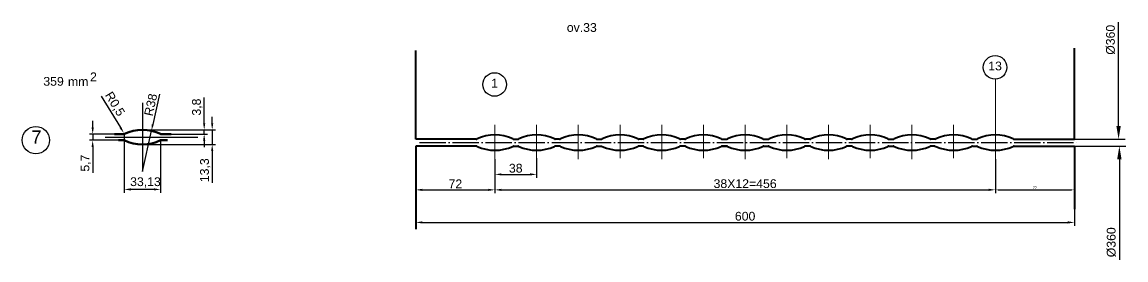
# Model space of a CAD drawing. Header units: millimetres. Extents: x 6647 to 33601, y -1887 to 8501.
# Drawn here: x 28719 to 29725, y -1887 to -1670 of the extents above; entities that cross this region are included whole.
import ezdxf

# ---------------------------------------------------------------- set-up
doc = ezdxf.new("R2010")
doc.units = ezdxf.units.MM
doc.linetypes.add('ACAD_ISO04W100', pattern=[30, 24, -3, 0, -3])
for name, color, linetype, lineweight in [('контурная', 7, 'Continuous', 50), ('осевые', 4, 'ACAD_ISO04W100', 25), ('размерные', 220, 'Continuous', 25), ('тонкая', 7, 'Continuous', 25), ('тонкий', 7, 'Continuous', 20)]:
    doc.layers.add(name, color=color, linetype=linetype, lineweight=lineweight)
doc.layers.add('осевая', color=4, linetype='Continuous')
doc.styles.add('s1v4', font='ARIAL.TTF', dxfattribs={"height": 4})
doc.styles.get("Standard").update_dxf_attribs({"font": 'ARIAL.TTF'})
doc.dimstyles.new('ISO-25', dxfattribs={"dimtxt": 2.5, "dimasz": 2.5, "dimexe": 1.25, "dimexo": 0.625, "dimtad": 1, "dimtxsty": 'Standard', "dimcen": 2.5, "dimadec": 0, "dimazin": 0, "dimtfac": 1, "dimtmove": 0, "dimatfit": 3, "dimfxl": 1, "dimarcsym": 0})
doc.dimstyles.new('s2v4', dxfattribs={"dimtxt": 8, "dimasz": 6, "dimexe": 3, "dimexo": 0, "dimgap": 1.5, "dimtad": 1, "dimtxsty": 'Standard', "dimcen": 2.5, "dimadec": 0, "dimazin": 0, "dimtfac": 1, "dimtmove": 0, "dimatfit": 3, "dimfxl": 1, "dimarcsym": 0})
doc.dimstyles.new('s2v4$0', dxfattribs={"dimtxt": 8, "dimasz": 6, "dimexe": 3, "dimexo": 0, "dimgap": 1.5, "dimtad": 1, "dimtxsty": 'Standard', "dimcen": 2.5, "dimadec": 0, "dimazin": 0, "dimtfac": 1, "dimtmove": 0, "dimatfit": 3, "dimfxl": 1, "dimarcsym": 0})
doc.dimstyles.new('s4v4', dxfattribs={"dimtxt": 16, "dimasz": 12, "dimexe": 6, "dimexo": 0, "dimgap": 3, "dimtad": 1, "dimtxsty": 'Standard', "dimcen": 2.5, "dimadec": 0, "dimazin": 0, "dimtfac": 1, "dimtmove": 0, "dimatfit": 3, "dimfxl": 1, "dimarcsym": 0})

# ---------------------------------------------------------------- blocks, each defined once
blk = doc.blocks.new('*D385')
at = {"layer": 'Defpoints', "color": 0}
for p in [(29677.7, -1840.2), (29077.7, -1858.4), (29677.7, -1852.3)]:
    blk.add_point(p, dxfattribs=at)
at = {"layer": 'тонкий', "color": 0, "lineweight": -2}
for p, q in [((29677.7, -1840.2), (29677.7, -1855.3)), ((29077.7, -1858.4), (29077.7, -1849.3)), ((29083.7, -1852.3), (29671.7, -1852.3))]:
    blk.add_line(p, q, dxfattribs=at)
at = {"layer": 'тонкий', "color": 0}
for points in [[(29083.7, -1851.3), (29083.7, -1853.3), (29077.7, -1852.3)], [(29671.7, -1851.3), (29671.7, -1853.3), (29677.7, -1852.3)]]:
    blk.add_solid(points, dxfattribs=at)
at = {"layer": 'тонкий', "color": 0, "insert": (29377.7, -1846.7), "char_height": 8, "attachment_point": 5}
blk.add_mtext('600', dxfattribs=at)
blk = doc.blocks.new('*D386')
at = {"layer": 'Defpoints', "color": 0}
for p in [(29149.7, -1794.6), (29187.7, -1793.8), (29187.7, -1808.5)]:
    blk.add_point(p, dxfattribs=at)
at = {"layer": 'тонкий', "color": 0, "lineweight": -2}
for p, q in [((29149.7, -1794.6), (29149.7, -1811.5)), ((29187.7, -1793.8), (29187.7, -1811.5)), ((29155.7, -1808.5), (29181.7, -1808.5))]:
    blk.add_line(p, q, dxfattribs=at)
at = {"layer": 'тонкий', "color": 0}
for points in [[(29155.7, -1807.5), (29155.7, -1809.5), (29149.7, -1808.5)], [(29181.7, -1807.5), (29181.7, -1809.5), (29187.7, -1808.5)]]:
    blk.add_solid(points, dxfattribs=at)
at = {"layer": 'тонкий', "color": 0, "insert": (29168.7, -1802.9), "char_height": 8, "attachment_point": 5}
blk.add_mtext('38', dxfattribs=at)
blk = doc.blocks.new('*D387')
at = {"layer": 'Defpoints', "color": 0}
for p in [(29149.7, -1795.2), (29605.7, -1794.6), (29605.7, -1822.6)]:
    blk.add_point(p, dxfattribs=at)
at = {"layer": 'тонкий', "color": 0, "lineweight": -2}
for p, q in [((29149.7, -1795.2), (29149.7, -1825.6)), ((29605.7, -1794.6), (29605.7, -1825.6)), ((29155.7, -1822.6), (29599.7, -1822.6))]:
    blk.add_line(p, q, dxfattribs=at)
at = {"layer": 'тонкий', "color": 0}
for points in [[(29155.7, -1821.6), (29155.7, -1823.6), (29149.7, -1822.6)], [(29599.7, -1821.6), (29599.7, -1823.6), (29605.7, -1822.6)]]:
    blk.add_solid(points, dxfattribs=at)
at = {"layer": 'тонкий', "color": 0, "insert": (29377.7, -1817), "char_height": 8, "attachment_point": 5}
blk.add_mtext('38X12=456', dxfattribs=at)
blk = doc.blocks.new('*D388')
at = {"layer": 'Defpoints', "color": 0}
for p in [(29077.7, -1782.7), (29149.7, -1794.6), (29149.7, -1822.6)]:
    blk.add_point(p, dxfattribs=at)
at = {"layer": 'тонкий', "color": 0, "lineweight": -2}
for p, q in [((29077.7, -1782.7), (29077.7, -1825.6)), ((29149.7, -1794.6), (29149.7, -1825.6)), ((29083.7, -1822.6), (29143.7, -1822.6))]:
    blk.add_line(p, q, dxfattribs=at)
at = {"layer": 'тонкий', "color": 0}
for points in [[(29083.7, -1821.6), (29083.7, -1823.6), (29077.7, -1822.6)], [(29143.7, -1821.6), (29143.7, -1823.6), (29149.7, -1822.6)]]:
    blk.add_solid(points, dxfattribs=at)
at = {"layer": 'тонкий', "color": 0, "insert": (29113.7, -1817.1), "char_height": 8, "attachment_point": 5}
blk.add_mtext('72', dxfattribs=at)
blk = doc.blocks.new('*D389')
at = {"color": 0, "lineweight": -2}
for p, q in [((29677.7, -1783.4), (29677.7, -1823.9)), ((29605.7, -1795.2), (29605.7, -1823.9)), ((29608.2, -1822.6), (29675.2, -1822.6))]:
    blk.add_line(p, q, dxfattribs=at)
at = {"color": 0}
for points in [[(29608.2, -1822.2), (29608.2, -1823), (29605.7, -1822.6)], [(29675.2, -1822.2), (29675.2, -1823), (29677.7, -1822.6)]]:
    blk.add_solid(points, dxfattribs=at)
at = {"layer": 'Defpoints', "color": 0}
for p in [(29677.7, -1782.7), (29605.7, -1794.6), (29677.7, -1822.6)]:
    blk.add_point(p, dxfattribs=at)
at = {"color": 0, "lineweight": 15, "insert": (29641.7, -1820.7), "char_height": 2.5, "attachment_point": 5}
blk.add_mtext('72', dxfattribs=at)
blk = doc.blocks.new('*D390')
at = {"layer": 'Defpoints', "color": 0}
for p in [(28812, -1777.4), (28845.1, -1777.4), (28812, -1822.2)]:
    blk.add_point(p, dxfattribs=at)
at = {"layer": 'тонкий', "color": 0, "lineweight": -2}
for p, q in [((28812, -1777.4), (28812, -1825.2)), ((28845.1, -1777.4), (28845.1, -1825.2)), ((28839.1, -1822.2), (28818, -1822.2))]:
    blk.add_line(p, q, dxfattribs=at)
at = {"layer": 'тонкий', "color": 0}
for points in [[(28818, -1821.2), (28818, -1823.2), (28812, -1822.2)], [(28839.1, -1821.2), (28839.1, -1823.2), (28845.1, -1822.2)]]:
    blk.add_solid(points, dxfattribs=at)
at = {"layer": 'тонкий', "color": 0, "insert": (28831.3, -1815.9), "char_height": 8, "attachment_point": 5}
blk.add_mtext('33,13', dxfattribs=at)
blk = doc.blocks.new('*D383')
at = {"layer": 'Defpoints', "color": 0}
for p in [(28811.6, -1770.8), (28811.9, -1771.2)]:
    blk.add_point(p, dxfattribs=at)
at = {"layer": 'тонкий', "color": 0, "lineweight": -2}
for p, q in [((28791, -1737), (28808.5, -1765.6)), ((28811.9, -1771.2), (28811.6, -1770.8))]:
    blk.add_line(p, q, dxfattribs=at)
blk.add_arc((28811.9, -1771.2), 0.5, 121.3377, 270, dxfattribs=at)
at = {"layer": 'тонкий', "color": 0}
blk.add_solid([(28809.3, -1765.1), (28807.6, -1766.2), (28811.6, -1770.8)], dxfattribs=at)
at = {"layer": 'тонкий', "color": 0, "insert": (28803, -1744.5), "char_height": 8, "attachment_point": 5, "rotation": 301.3377}
blk.add_mtext('R0,5', dxfattribs=at)
blk = doc.blocks.new('*D391')
at = {"layer": 'Defpoints', "color": 0}
for p in [(28828.5, -1767.9), (28884.8, -1767.9), (28854.8, -1771.7)]:
    blk.add_point(p, dxfattribs=at)
at = {"layer": 'тонкий', "color": 0, "lineweight": -2}
for p, q in [((28884.8, -1761.9), (28884.8, -1738.3)), ((28828.5, -1767.9), (28887.8, -1767.9)), ((28884.8, -1771.7), (28884.8, -1767.9)), ((28854.8, -1771.7), (28887.8, -1771.7)), ((28884.8, -1777.7), (28884.8, -1783.7))]:
    blk.add_line(p, q, dxfattribs=at)
at = {"layer": 'тонкий', "color": 0}
for points in [[(28883.8, -1761.9), (28885.8, -1761.9), (28884.8, -1767.9)], [(28883.8, -1777.7), (28885.8, -1777.7), (28884.8, -1771.7)]]:
    blk.add_solid(points, dxfattribs=at)
at = {"layer": 'тонкий', "color": 0, "insert": (28878.5, -1747.1), "char_height": 8, "attachment_point": 5, "rotation": 90}
blk.add_mtext('3,8', dxfattribs=at)
blk = doc.blocks.new('*D392')
at = {"layer": 'Defpoints', "color": 0}
for p in [(28863.9, -1767.9), (28828.5, -1781.2), (28892.1, -1781.2)]:
    blk.add_point(p, dxfattribs=at)
at = {"layer": 'тонкий', "color": 0, "lineweight": -2}
for p, q in [((28892.1, -1761.9), (28892.1, -1755.9)), ((28863.9, -1767.9), (28895.1, -1767.9)), ((28892.1, -1767.9), (28892.1, -1781.2)), ((28828.5, -1781.2), (28895.1, -1781.2)), ((28892.1, -1787.2), (28892.1, -1816.2))]:
    blk.add_line(p, q, dxfattribs=at)
at = {"layer": 'тонкий', "color": 0}
for points in [[(28891.1, -1761.9), (28893.1, -1761.9), (28892.1, -1767.9)], [(28891.1, -1787.2), (28893.1, -1787.2), (28892.1, -1781.2)]]:
    blk.add_solid(points, dxfattribs=at)
at = {"layer": 'тонкий', "color": 0, "insert": (28885.8, -1804.7), "char_height": 8, "attachment_point": 5, "rotation": 90}
blk.add_mtext('13,3', dxfattribs=at)
blk = doc.blocks.new('*D384')
at = {"layer": 'Defpoints', "color": 0}
for p in [(28836.7, -1768.8), (28828.5, -1805.9)]:
    blk.add_point(p, dxfattribs=at)
at = {"layer": 'тонкий', "color": 0, "lineweight": -2}
for p, q in [((28844, -1735.4), (28837.9, -1762.9)), ((28828.5, -1805.9), (28836.7, -1768.8))]:
    blk.add_line(p, q, dxfattribs=at)
at = {"layer": 'тонкий', "color": 0}
blk.add_solid([(28837, -1762.7), (28838.9, -1763.1), (28836.7, -1768.8)], dxfattribs=at)
at = {"layer": 'тонкий', "color": 0, "insert": (28836.1, -1745), "char_height": 8, "attachment_point": 5, "rotation": 77.6507}
blk.add_mtext('R38', dxfattribs=at)
blk = doc.blocks.new('*D393')
at = {"layer": 'Defpoints', "color": 0}
for p in [(28783.2, -1777.4), (28803.2, -1771.7), (28806.6, -1777.4)]:
    blk.add_point(p, dxfattribs=at)
at = {"layer": 'тонкий', "color": 0, "lineweight": -2}
for p, q in [((28783.2, -1765.7), (28783.2, -1759.7)), ((28803.2, -1771.7), (28780.2, -1771.7)), ((28806.6, -1777.4), (28780.2, -1777.4)), ((28783.2, -1771.7), (28783.2, -1777.4)), ((28783.2, -1783.4), (28783.2, -1807))]:
    blk.add_line(p, q, dxfattribs=at)
at = {"layer": 'тонкий', "color": 0}
for points in [[(28782.2, -1765.7), (28784.2, -1765.7), (28783.2, -1771.7)], [(28782.2, -1783.4), (28784.2, -1783.4), (28783.2, -1777.4)]]:
    blk.add_solid(points, dxfattribs=at)
at = {"layer": 'тонкий', "color": 0, "insert": (28776.9, -1798.2), "char_height": 8, "attachment_point": 5, "rotation": 90}
blk.add_mtext('5,7', dxfattribs=at)
blk = doc.blocks.new('*D394')
at = {"layer": 'Defpoints', "color": 0}
for p in [(29677.7, -1727.1), (29718, -1727.1), (29677.7, -1776.3)]:
    blk.add_point(p, dxfattribs=at)
at = {"layer": 'тонкая', "color": 0, "lineweight": -2}
for p, q in [((29718, -1727.1), (29718, -1669.5)), ((29718, -1764.3), (29718, -1727.1)), ((29677.7, -1776.3), (29724, -1776.3))]:
    blk.add_line(p, q, dxfattribs=at)
at = {"layer": 'тонкая', "color": 0}
blk.add_solid([(29716, -1764.3), (29720, -1764.3), (29718, -1776.3)], dxfattribs=at)
at = {"layer": 'тонкая', "color": 0, "insert": (29710.7, -1685.7), "char_height": 8, "attachment_point": 5, "rotation": 90}
blk.add_mtext('%%C360', dxfattribs=at)
blk = doc.blocks.new('_None')
blk = doc.blocks.new('*D395')
at = {"layer": 'Defpoints', "color": 0}
for p in [(29677.7, -1782.7), (29677.7, -1829), (29718.7, -1829)]:
    blk.add_point(p, dxfattribs=at)
at = {"layer": 'тонкая', "color": 0, "lineweight": -2}
for p, q in [((29677.7, -1782.7), (29724.7, -1782.7)), ((29718.7, -1794.7), (29718.7, -1829)), ((29718.7, -1829), (29718.7, -1886.5))]:
    blk.add_line(p, q, dxfattribs=at)
at = {"layer": 'тонкая', "color": 0}
blk.add_solid([(29716.7, -1794.7), (29720.7, -1794.7), (29718.7, -1782.7)], dxfattribs=at)
at = {"layer": 'тонкая', "color": 0, "insert": (29711.4, -1870.4), "char_height": 8, "attachment_point": 5, "rotation": 90}
blk.add_mtext('%%C360', dxfattribs=at)

msp = doc.modelspace()

# ---------------------------------------------------------------- linework, layer by layer
at = {"lineweight": 40}
for p, q in [((29077.7255, -1776.3349), (29077.7255, -1695.4218)), ((29677.7255, -1776.3349), (29677.7255, -1693.48)), ((29132.7079, -1776.3349), (29077.7255, -1776.3349)), ((29166.7431, -1776.3349), (29170.8757, -1776.3349)), ((29208.7079, -1776.3349), (29204.7431, -1776.3349)), ((29242.7431, -1776.3349), (29246.8757, -1776.3349)), ((29246.7079, -1776.3349), (29247.5586, -1776.1449)), ((29284.7079, -1776.3349), (29280.7431, -1776.3349)), ((29322.7079, -1776.3349), (29318.7431, -1776.3349)), ((29356.7431, -1776.3349), (29360.8757, -1776.3349)), ((29394.7431, -1776.3349), (29398.8757, -1776.3349)), ((29436.7079, -1776.3349), (29432.7431, -1776.3349)), ((29474.7079, -1776.3349), (29470.7431, -1776.3349)), ((29508.7431, -1776.3349), (29512.8757, -1776.3349)), ((29550.7079, -1776.3349), (29546.7431, -1776.3349)), ((29550.7079, -1776.3349), (29551.5586, -1776.1449)), ((29584.7431, -1776.3349), (29588.8757, -1776.3349)), ((29622.7431, -1776.3349), (29677.7255, -1776.3349)), ((29132.7079, -1782.7349), (29077.7255, -1782.7349)), ((29077.7255, -1782.7349), (29077.7255, -1858.401)), ((29166.7431, -1782.7349), (29170.9853, -1782.7349)), ((29208.7079, -1782.7349), (29204.7431, -1782.7349)), ((29242.7431, -1782.7349), (29246.9853, -1782.7349)), ((29246.7079, -1782.7349), (29247.5586, -1782.9249)), ((29284.7079, -1782.7349), (29280.7431, -1782.7349)), ((29322.7079, -1782.7349), (29318.7431, -1782.7349)), ((29356.7431, -1782.7349), (29360.9853, -1782.7349)), ((29360.7079, -1782.7349), (29356.7431, -1782.7349)), ((29394.7431, -1782.7349), (29398.9853, -1782.7349)), ((29436.7079, -1782.7349), (29432.7431, -1782.7349)), ((29474.7079, -1782.7349), (29470.7431, -1782.7349)), ((29508.7431, -1782.7349), (29512.9853, -1782.7349)), ((29550.7079, -1782.7349), (29546.7431, -1782.7349)), ((29550.7079, -1782.7349), (29551.5586, -1782.9249)), ((29584.7431, -1782.7349), (29588.9853, -1782.7349)), ((29622.7431, -1782.7349), (29677.7255, -1782.7349)), ((29677.7255, -1782.7349), (29677.7255, -1840.1936))]:
    msp.add_line(p, q, dxfattribs=at)
at = {"lineweight": 15}
for p, q in [((29605.7255, -1772.5349), (29605.7255, -1721.6208)), ((29149.7255, -1772.5349), (29149.7255, -1763.2122)), ((29187.7255, -1772.5349), (29187.7255, -1763.2122)), ((29225.7255, -1772.5349), (29225.7255, -1763.2122)), ((29263.7255, -1772.5349), (29263.7255, -1763.2122)), ((29301.7255, -1772.5349), (29301.7255, -1763.2122)), ((29339.7255, -1772.5349), (29339.7255, -1763.2122)), ((29377.7255, -1772.5349), (29377.7255, -1763.2122)), ((29415.7255, -1772.5349), (29415.7255, -1763.2122)), ((29453.7255, -1772.5349), (29453.7255, -1763.2122)), ((29491.7255, -1772.5349), (29491.7255, -1763.2122)), ((29529.7255, -1772.5349), (29529.7255, -1763.2122)), ((29567.7255, -1772.5349), (29567.7255, -1763.2122)), ((29149.7255, -1772.5349), (29149.7255, -1794.6041)), ((29187.7255, -1772.5349), (29187.7255, -1793.7525)), ((29225.7255, -1772.5349), (29225.7255, -1794.6041)), ((29263.7255, -1772.5349), (29263.7255, -1793.7525)), ((29301.7255, -1772.5349), (29301.7255, -1794.6041)), ((29339.7255, -1772.5349), (29339.7255, -1793.7525)), ((29377.7255, -1772.5349), (29377.7255, -1794.6041)), ((29415.7255, -1772.5349), (29415.7255, -1793.7525)), ((29453.7255, -1772.5349), (29453.7255, -1794.6041)), ((29491.7255, -1772.5349), (29491.7255, -1793.7525)), ((29529.7255, -1772.5349), (29529.7255, -1794.6041)), ((29567.7255, -1772.5349), (29567.7255, -1793.7525)), ((29605.7255, -1772.5349), (29605.7255, -1794.6041))]:
    msp.add_line(p, q, dxfattribs=at)
for centre in [(29605.4658, -1710.8703), (29149.4442, -1726.4703)]:
    msp.add_circle(centre, 10.7536)
at = {"lineweight": 40}
for centre, radius, start, end in [((29132.7079, -1774.3349), 2, 270, 295.1750662), ((29149.7255, -1810.5401), 38.0052, 64.8249338, 115.1750662), ((29166.7431, -1774.3349), 2, 244.8249338, 270), ((29170.7079, -1774.3349), 2, 270, 295.1750662), ((29187.7255, -1810.5401), 38.0052, 64.8249338, 115.1750662), ((29204.7431, -1774.3349), 2, 244.8249338, 270), ((29208.7079, -1774.3349), 2, 270, 295.1750662), ((29225.7255, -1810.5401), 38.0052, 64.8249338, 115.1750662), ((29242.7431, -1774.3349), 2, 244.8249338, 270), ((29263.7255, -1810.5401), 38.0052, 64.8249338, 115.1750662), ((29280.7431, -1774.3349), 2, 244.8249338, 270), ((29284.7079, -1774.3349), 2, 270, 295.1750662), ((29301.7255, -1810.5401), 38.0052, 64.8249338, 115.1750662), ((29318.7431, -1774.3349), 2, 244.8249338, 270), ((29322.7079, -1774.3349), 2, 270, 295.1750662), ((29339.7255, -1810.5401), 38.0052, 64.8249338, 115.1750662), ((29356.7431, -1774.3349), 2, 244.8249338, 270), ((29360.7079, -1774.3349), 2, 270, 295.1750662), ((29377.7255, -1810.5401), 38.0052, 64.8249338, 115.1750662), ((29394.7431, -1774.3349), 2, 244.8249338, 270), ((29398.7079, -1774.3349), 2, 270, 295.1750662), ((29415.7255, -1810.5401), 38.0052, 64.8249338, 115.1750662), ((29432.7431, -1774.3349), 2, 244.8249338, 270), ((29436.7079, -1774.3349), 2, 270, 295.1750662), ((29453.7255, -1810.5401), 38.0052, 64.8249338, 115.1750662), ((29470.7431, -1774.3349), 2, 244.8249338, 270), ((29474.7079, -1774.3349), 2, 270, 295.1750662), ((29491.7255, -1810.5401), 38.0052, 64.8249338, 115.1750662), ((29508.7431, -1774.3349), 2, 244.8249338, 270), ((29512.7079, -1774.3349), 2, 270, 295.1750662), ((29529.7255, -1810.5401), 38.0052, 64.8249338, 115.1750662), ((29546.7431, -1774.3349), 2, 244.8249338, 270), ((29567.7255, -1810.5401), 38.0052, 64.8249338, 115.1750662), ((29584.7431, -1774.3349), 2, 244.8249338, 270), ((29588.7079, -1774.3349), 2, 270, 295.1750662), ((29605.7255, -1810.5401), 38.0052, 64.8249338, 115.1750662), ((29622.7431, -1774.3349), 2, 244.8249338, 270), ((29132.7079, -1784.7349), 2, 64.8249338, 90), ((29149.7255, -1748.5298), 38.0052, 244.8249338, 295.1750662), ((29166.7431, -1784.7349), 2, 90, 115.1750662), ((29170.7079, -1784.7349), 2, 64.8249338, 90), ((29187.7255, -1748.5298), 38.0052, 244.8249338, 295.1750662), ((29204.7431, -1784.7349), 2, 90, 115.1750662), ((29208.7079, -1784.7349), 2, 64.8249338, 90), ((29225.7255, -1748.5298), 38.0052, 244.8249338, 295.1750662), ((29242.7431, -1784.7349), 2, 90, 115.1750662), ((29263.7255, -1748.5298), 38.0052, 244.8249338, 295.1750662), ((29280.7431, -1784.7349), 2, 90, 115.1750662), ((29284.7079, -1784.7349), 2, 64.8249338, 90), ((29301.7255, -1748.5298), 38.0052, 244.8249338, 295.1750662), ((29318.7431, -1784.7349), 2, 90, 115.1750662), ((29322.7079, -1784.7349), 2, 64.8249338, 90), ((29339.7255, -1748.5298), 38.0052, 244.8249338, 295.1750662), ((29356.7431, -1784.7349), 2, 90, 115.1750662), ((29360.7079, -1784.7349), 2, 64.8249338, 90), ((29377.7255, -1748.5298), 38.0052, 244.8249338, 295.1750662), ((29394.7431, -1784.7349), 2, 90, 115.1750662), ((29398.7079, -1784.7349), 2, 64.8249338, 90), ((29415.7255, -1748.5298), 38.0052, 244.8249338, 295.1750662), ((29432.7431, -1784.7349), 2, 90, 115.1750662), ((29436.7079, -1784.7349), 2, 64.8249338, 90), ((29453.7255, -1748.5298), 38.0052, 244.8249338, 295.1750662), ((29470.7431, -1784.7349), 2, 90, 115.1750662), ((29474.7079, -1784.7349), 2, 64.8249338, 90), ((29491.7255, -1748.5298), 38.0052, 244.8249338, 295.1750662), ((29508.7431, -1784.7349), 2, 90, 115.1750662), ((29512.7079, -1784.7349), 2, 64.8249338, 90), ((29529.7255, -1748.5298), 38.0052, 244.8249338, 295.1750662), ((29546.7431, -1784.7349), 2, 90, 115.1750662), ((29567.7255, -1748.5298), 38.0052, 244.8249338, 295.1750662), ((29584.7431, -1784.7349), 2, 90, 115.1750662), ((29588.7079, -1784.7349), 2, 64.8249338, 90), ((29605.7255, -1748.5298), 38.0052, 244.8249338, 295.1750662), ((29622.7431, -1784.7349), 2, 90, 115.1750662)]:
    msp.add_arc(centre, radius, start, end, dxfattribs=at)
at = {"layer": 'контурная'}
for p, q in [((28803.1773, -1771.6888), (28811.8563, -1771.6888)), ((28806.6292, -1777.3888), (28811.9706, -1777.3888)), ((28845.0983, -1777.3888), (28851.2357, -1777.3888)), ((28845.2126, -1771.6888), (28854.7689, -1771.6888))]:
    msp.add_line(p, q, dxfattribs=at)
for centre, radius, start, end in [((28828.5345, -1805.8888), 38, 64.3293043, 115.6706957), ((28811.8563, -1771.1888), 0.5, 270, 295.6706957), ((28828.5345, -1743.1888), 38, 244.1580672, 295.8419328), ((28845.2126, -1771.1888), 0.5, 244.3293043, 270), ((28845.2126, -1771.1888), 0.5, 244.3293043, 270)]:
    msp.add_arc(centre, radius, start, end, dxfattribs=at)
at = {"layer": 'осевая'}
for p, q in [((28828.5345, -1743.1888), (28828.5345, -1805.8888)), ((28794.4982, -1774.5388), (28879.0123, -1774.5388))]:
    msp.add_line(p, q, dxfattribs=at)
at = {"layer": 'осевые'}
msp.add_line((29081.0478, -1779.5349), (29682.0568, -1779.5349), dxfattribs=at)
at = {"layer": 'размерные'}
msp.add_line((28811.8563, -1771.6888), (28811.8563, -1777.3888), dxfattribs=at)
at = {"layer": 'тонкая'}
msp.add_circle((28731.3934, -1777.3016), 12.5323, dxfattribs=at)

# ---------------------------------------------------------------- texts
at = {"char_height": 8, "attachment_point": 5}
for s, insert in [('ov.33', (29228.8795, -1674.5472)), ('13', (29605.4638, -1709.6644)), ('1', (29149.4422, -1725.2645))]:
    msp.add_mtext(s, dxfattribs=dict(at, insert=insert))
at = {"layer": 'тонкая', "style": 's1v4'}
for s, p in [('359', (28738.2262, -1727.6102)), ('2', (28780.821, -1723.5223)), ('mm', (28760.6811, -1727.8114))]:
    msp.add_text(s, height=8, dxfattribs=at).set_placement(p)
at = {"layer": 'тонкий', "style": 's1v4'}
msp.add_text('7', height=12, dxfattribs=at).set_placement((28727.2304, -1780.4521))

# ---------------------------------------------------------------- dimensions: what is measured, and where the dimension line sits
at = {"lineweight": 15}
dim = msp.add_linear_dim(base=(29677.7255, -1822.6084), p1=(29605.7255, -1794.6041), p2=(29677.7255, -1782.7349), dimstyle='ISO-25', dxfattribs=at)
dim.commit()
dim.dimension.update_dxf_attribs({"geometry": '*D389', "text_midpoint": (29641.7255, -1820.7282)})
at = {"layer": 'тонкая'}
for base, p1, p2, picture, middle in [((29717.9865, -1727.0679), (29677.7255, -1776.3349), (29677.7255, -1727.0679), '*D394', (29717.9865, -1685.716)), ((29718.6942, -1829.0036), (29677.7255, -1782.7349), (29677.7255, -1829.0036), '*D395', (29718.6942, -1870.3556))]:
    dim = msp.add_linear_dim(base=base, p1=p1, p2=p2, angle=90, text='%%C360', dimstyle='s4v4', override={"dimtxt": 8, "dimblk2": 'None', "dimsah": 1, "dimse2": 1}, dxfattribs=at)
    dim.commit()
    dim.dimension.update_dxf_attribs({"geometry": picture, "text_midpoint": middle, "dimtype": 160})
at = {"layer": 'тонкий'}
dim = msp.add_radius_dim(center=(28811.8563, -1771.1888), mpoint=(28811.5963, -1770.7618), dimstyle='s2v4', dxfattribs=at)
dim.commit()
dim.dimension.update_dxf_attribs({"geometry": '*D383', "text_midpoint": (28797.604, -1747.7825), "dimtype": 164})
dim = msp.add_radius_dim(center=(28828.5345, -1805.8888), mpoint=(28836.6616, -1768.7681), dimstyle='s2v4', dxfattribs=at)
dim.commit()
dim.dimension.update_dxf_attribs({"geometry": '*D384', "text_midpoint": (28836.1367, -1745.0407)})
for base, p1, p2, picture, middle in [((28884.7777, -1767.8888), (28854.7689, -1771.6888), (28828.5345, -1767.8888), '*D391', (28884.7777, -1747.101)), ((28892.1056, -1781.1888), (28863.9173, -1767.8888), (28828.5345, -1781.1888), '*D392', (28892.1056, -1804.7025))]:
    dim = msp.add_linear_dim(base=base, p1=p1, p2=p2, angle=90, dimstyle='s2v4', dxfattribs=at)
    dim.commit()
    dim.dimension.update_dxf_attribs({"geometry": picture, "text_midpoint": middle, "dimtype": 160})
dim = msp.add_linear_dim(base=(28783.1883, -1777.3888), p1=(28803.1773, -1771.6888), p2=(28806.6292, -1777.3888), angle=90, dimstyle='s2v4$0', dxfattribs=at)
dim.commit()
dim.dimension.update_dxf_attribs({"geometry": '*D393', "text_midpoint": (28776.897, -1798.1712)})
dim = msp.add_linear_dim(base=(28811.9706, -1822.2039), p1=(28845.0983, -1777.3888), p2=(28811.9706, -1777.3888), dimstyle='s2v4', dxfattribs=at)
dim.commit()
dim.dimension.update_dxf_attribs({"geometry": '*D390', "text_midpoint": (28831.3451, -1822.2039), "dimtype": 160})
for base, p1, p2, picture, middle in [((29149.7255, -1822.6084), (29077.7255, -1782.7349), (29149.7255, -1794.6041), '*D388', (29113.7255, -1817.092)), ((29187.7255, -1808.5022), (29149.7255, -1794.6041), (29187.7255, -1793.7525), '*D386', (29168.7255, -1802.9149)), ((29677.7255, -1852.2531), (29077.7255, -1858.401), (29677.7255, -1840.1936), '*D385', (29377.7255, -1846.6685))]:
    dim = msp.add_linear_dim(base=base, p1=p1, p2=p2, dimstyle='s2v4', dxfattribs=at)
    dim.commit()
    dim.dimension.update_dxf_attribs({"geometry": picture, "text_midpoint": middle})
dim = msp.add_linear_dim(base=(29605.7255, -1822.6084), p1=(29149.7255, -1795.2291), p2=(29605.7255, -1794.6041), text='38X12=<>', dimstyle='s2v4', dxfattribs=at)
dim.commit()
dim.dimension.update_dxf_attribs({"geometry": '*D387', "text_midpoint": (29377.7255, -1817.021)})

doc.saveas('drawing.dxf')
